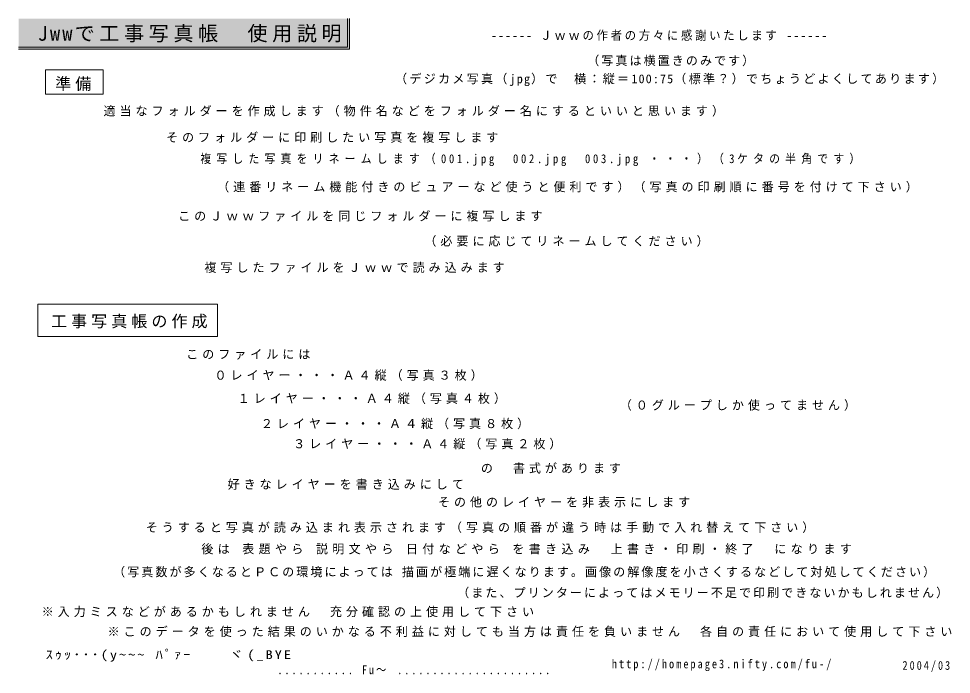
# Model space of a CAD drawing. Units: millimetres, scale not verified. Extents: x -1159 to 1164, y -817 to 817.
import ezdxf

# ---------------------------------------------------------------- set-up
doc = ezdxf.new("R2010")
doc.units = ezdxf.units.MM
doc.layers.add('0-F_説明', color=7, linetype='Continuous', lineweight=18)
doc.styles.add('ＭＳ 明朝', font='')
doc.styles.get('ＭＳ 明朝').set_extended_font_data('MS Mincho')

msp = doc.modelspace()

# ---------------------------------------------------------------- linework, layer by layer
at = {"layer": '0-F_説明'}
for p, q in [((-335.319, 740.885), (-335.319, 817.067)), ((-1159.324, 740.885), (-335.319, 740.885))]:
    msp.add_line(p, q, dxfattribs=at)
msp.add_lwpolyline([(-340.28, 817.067), (-340.28, 745.845), (-1159.324, 745.845)], dxfattribs=at)
at = {"layer": '0-F_説明', "color": 2}
for points in [[(-1092.841, 689.614), (-948.388, 689.614), (-948.388, 628.927), (-1092.841, 628.927)], [(-1111.354, 105.389), (-663.908, 105.389), (-663.908, 24.949), (-1111.354, 24.949)]]:
    msp.add_lwpolyline(points, close=True, dxfattribs=at)
at = {"layer": '0-F_説明', "color": 8}
for points in [[(-1159.324, 740.885), (-1159.324, 817.067), (-335.319, 817.067)], [(-1159.324, 740.885), (-335.319, 740.885), (-335.319, 817.067)]]:
    msp.add_solid(points, dxfattribs=at)

# ---------------------------------------------------------------- texts
at = {"layer": '0-F_説明', "attachment_point": 7, "style": 'ＭＳ 明朝'}
for s, insert, char_height in [('\\T1.23;Jwwで工事写真帳\u3000使用説明', (-1111.844, 757.715), 36.66), ('\\T1.25;準備', (-1068.319, 637.035), 29.33), ('\\T1.33;適当なフォルダーを作成します（物件名などをフォルダー名にするといいと思います）', (-947.961, 572.945), 21.99), ('\\T1.33;そのフォルダーに印刷したい写真を複写します', (-792.109, 507.588), 21.99), ('\\T1.48;\\W0.9;複写した写真をリネームします（001.jpg\u3000002.jpg\\~\\~003.jpg\\~・・・）（3ケタの半角です）\\~', (-706.642, 449.772), 21.99), ('\\T1.33;（連番リネーム機能付きのビュアーなど使うと便利です）（写真の印刷順に番号を付けて下さい）', (-664.732, 383.804), 21.99), ('\\T1.33;このＪｗｗファイルを同じフォルダーに複写します', (-761.944, 311.516), 21.99), ('\\T1.33;（必要に応じてリネームしてください）', (-148.591, 248.672), 21.99), ('\\T1.33;複写したファイルをＪｗｗで読み込みます', (-696.587, 183.315), 21.99), ('\\T1.25;工事写真帳の作成', (-1078.676, 45.059), 29.33), ('\\T1.33;このファイルには', (-741.834, -32.867), 21.99), ('\\T1.33;０レイヤー・・・Ａ４縦（写真３枚）', (-671.449, -85.655), 21.99), ('\\T1.33;１レイヤー・・・Ａ４縦（写真４枚）', (-613.633, -143.472), 21.99), ('\\T1.33;（０グループしか使ってません）', (338.301, -160.248), 21.99), ('\\T1.33;２レイヤー・・・Ａ４縦（写真８枚）', (-555.817, -206.315), 21.99), ('\\T1.33;３レイヤー・・・Ａ４縦（写真２枚）', (-475.377, -256.59), 21.99), ('\\T1.33;の\u3000書式があります', (-7.821, -316.92), 21.99), ('\\T1.33;好きなレイヤーを書き込みにして', (-638.771, -357.14), 21.99), ('\\T1.33;その他のレイヤーを非表示にします', (-114.745, -401.609), 21.99), ('\\T1.33;そうすると写真が読み込まれ表示されます（写真の順番が違う時は手動で入れ替えて下さい）', (-842.785, -464.917), 21.99), ('\\T1.36;後は\\~表題やら\\~説明文やら\\~日付などやら\\~を書き込み\u3000上書き・印刷・終了\u3000になります', (-704.3, -518.333), 21.99)]:
    msp.add_mtext(s, dxfattribs=dict(at, insert=insert, char_height=char_height))
at = {"layer": '0-F_説明', "color": 3, "insert": (17.805, 761.672), "char_height": 21.99, "attachment_point": 7, "style": 'ＭＳ 明朝'}
msp.add_mtext('\\T1.23;\\W0.95;------\\~Ｊｗｗの作者の方々に感謝いたします\\~------', dxfattribs=at)
at = {"layer": '0-F_説明', "color": 4, "char_height": 21.99, "attachment_point": 7, "style": 'ＭＳ 明朝'}
for s, insert in [('\\T1.17;（写真は横置きのみです）', (257.188, 698.364)), ('\\T1.19;（デジカメ写真（jpg）で\u3000横：縦＝100:75（標準？）でちょうどよくしてあります）', (-221.577, 648.905)), ('\\T1.17;（写真数が多くなるとＰＣの環境によっては\\~描画が極端に遅くなります。画像の解像度を小さくするなどして対処してください）', (-923.899, -575.705)), ('\\T1.17;（また、プリンターによってはメモリー不足で印刷できないかもしれません）', (-66.735, -627.619)), ('\\T1.27;\\W1.2;ｽｩｯ･･･(y~~~\\~ﾊﾟｧｰ\\~\\~\\~\\~ヾ(_BYE', (-1092.06, -785.413)), ('\\T1.4;\\W0.85;http://homepage3.nifty.com/fu-/', (318.517, -809.153)), ('\\T1.39;\\W0.85;2004/03', (1042.601, -811.131)), ('\\T1.38;\\W0.85;\\~...........\\~Fu～\\~......................', (-532.181, -817.067))]:
    msp.add_mtext(s, dxfattribs=dict(at, insert=insert))
at = {"layer": '0-F_説明', "color": 6, "char_height": 21.99, "attachment_point": 7, "style": 'ＭＳ 明朝'}
for s, insert in [('\\T1.33;※入力ミスなどがあるかもしれません\u3000充分確認の上使用して下さい', (-1101.952, -674.624)), ('\\T1.33;※このデータを使った結果のいかなる不利益に対しても当方は責任を負いません\u3000各自の責任において使用して下さい', (-937.747, -724.083))]:
    msp.add_mtext(s, dxfattribs=dict(at, insert=insert))

doc.saveas('drawing.dxf')
